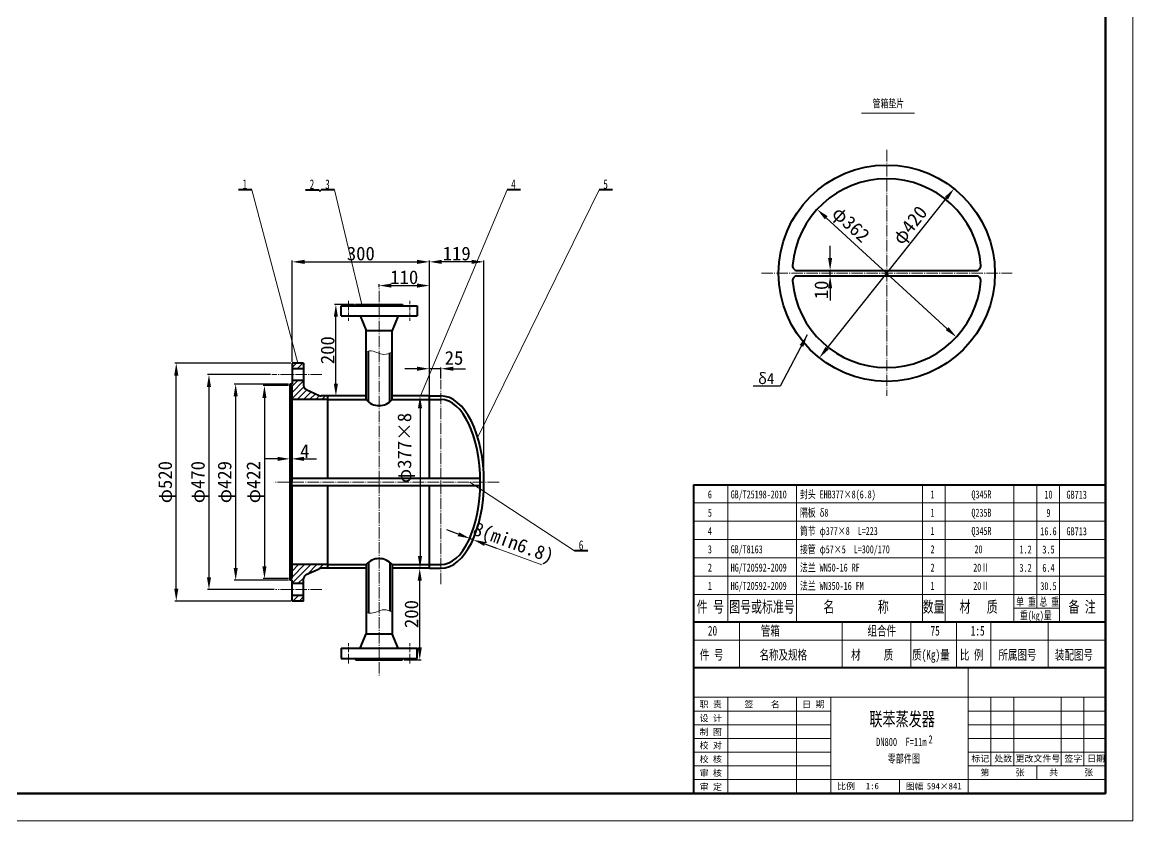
# Model space of a CAD drawing. Header units: millimetres. Extents: x 588 to 27563, y -8997 to 1800.
# Drawn here: x 23617 to 26044, y -8997 to -7250 of the extents above; entities that cross this region are included whole.
import ezdxf
from ezdxf.enums import TextEntityAlignment as Align

# ---------------------------------------------------------------- set-up
doc = ezdxf.new("R2010")
doc.units = ezdxf.units.MM
doc.header["$LTSCALE"] = 10
doc.header["$PDMODE"] = 1
doc.linetypes.add('ZXX-L', pattern=[3.28, 2.5, -0.3, 0.18, -0.3])
doc.linetypes.add('ZXX-S', pattern=[1.27, 0.75, -0.2, 0.12, -0.2])
doc.layers.get('Defpoints').update_dxf_attribs({"linetype": 'CONTINUOUS'})
for name, color, linetype, lineweight in [('A 粗实线', 1, 'CONTINUOUS', 40), ('B 细实线', 7, 'CONTINUOUS', 18), ('C 文 字', 2, 'CONTINUOUS', 20), ('D 短中心线', 3, 'ZXX-S', 18), ('E 长中心线', 3, 'ZXX-L', 18), ('J 标注尺寸', 2, 'CONTINUOUS', 18)]:
    doc.layers.add(name, color=color, linetype=linetype, lineweight=lineweight)
doc.styles.add('HZTXT', font='SIMFANG.TTF', dxfattribs={"width": 0.75})
doc.styles.get("Standard").update_dxf_attribs({"font": 'SIMFANG.TTF'})
doc.styles.add('标题中文', font='SIMFANG.TTF', dxfattribs={"width": 0.7})
doc.dimstyles.new('通用标注4.0', dxfattribs={"dimtxt": 30, "dimasz": 27, "dimexe": 3, "dimexo": 3, "dimgap": 3, "dimtad": 1, "dimdec": 0, "dimzin": 0, "dimdsep": 46, "dimtxsty": 'Standard', "dimcen": 3, "dimadec": 0, "dimazin": 0, "dimtfac": 0.375, "dimtdec": 0, "dimtmove": 2, "dimatfit": 3, "dimfxl": 0, "dimtzin": 0, "dimarcsym": 0})

# ---------------------------------------------------------------- blocks, each defined once
blk = doc.blocks.new('*D335')
at = {"layer": 'C 文 字', "color": 0, "lineweight": -2}
blk.add_line((25638.5, -7920.6), (25374.1, -7677.9), dxfattribs=at)
at = {"layer": 'C 文 字', "color": 0}
for points in [[(25377.1, -7674.6), (25371, -7681.2), (25354.2, -7659.6)], [(25641.5, -7917.3), (25635.4, -7923.9), (25658.4, -7938.8)]]:
    blk.add_solid(points, dxfattribs=at)
at = {"layer": 'Defpoints', "color": 0}
for p in [(25354.2, -7659.6), (25658.4, -7938.8)]:
    blk.add_point(p, dxfattribs=at)
at = {"layer": 'C 文 字', "color": 0, "insert": (25425.4, -7695.1), "char_height": 30, "attachment_point": 5, "rotation": 317.4522}
blk.add_mtext('φ362', dxfattribs=at)
blk = doc.blocks.new('*D336')
at = {"layer": 'C 文 字', "color": 0, "lineweight": -2}
blk.add_line((25375.8, -7963.2), (25636.7, -7635.3), dxfattribs=at)
at = {"layer": 'C 文 字', "color": 0}
for points in [[(25633.2, -7632.5), (25640.2, -7638.1), (25653.5, -7614.1)], [(25372.3, -7960.4), (25379.4, -7966), (25359, -7984.3)]]:
    blk.add_solid(points, dxfattribs=at)
at = {"layer": 'Defpoints', "color": 0}
for p in [(25653.5, -7614.1), (25359, -7984.3)]:
    blk.add_point(p, dxfattribs=at)
at = {"layer": 'C 文 字', "color": 0, "insert": (25559.8, -7696.4), "char_height": 30, "attachment_point": 5, "rotation": 51.4996}
blk.add_mtext('φ420', dxfattribs=at)
blk = doc.blocks.new('*D351')
at = {"layer": 'C 文 字', "color": 0, "lineweight": -2}
for p, q in [((24206.7, -7993.1), (24206.7, -7771.4)), ((24233.7, -7774.4), (24479.7, -7774.4)), ((24506.7, -8072.6), (24506.7, -7771.4))]:
    blk.add_line(p, q, dxfattribs=at)
at = {"layer": 'C 文 字', "color": 0}
for points in [[(24233.7, -7769.9), (24233.7, -7778.9), (24206.7, -7774.4)], [(24479.7, -7769.9), (24479.7, -7778.9), (24506.7, -7774.4)]]:
    blk.add_solid(points, dxfattribs=at)
at = {"layer": 'Defpoints', "color": 0}
for p in [(24506.7, -7774.4), (24206.7, -7996.1), (24506.7, -8075.6)]:
    blk.add_point(p, dxfattribs=at)
at = {"layer": 'C 文 字', "color": 0, "insert": (24356.7, -7756.4), "char_height": 30, "attachment_point": 5}
blk.add_mtext('300', dxfattribs=at)
blk = doc.blocks.new('*D352')
at = {"layer": 'C 文 字', "color": 0, "lineweight": -2}
for p, q in [((24506.7, -7994.2), (24506.7, -7771.4)), ((24598.9, -7774.4), (24533.7, -7774.4)), ((24625.9, -8253.1), (24625.9, -7771.4))]:
    blk.add_line(p, q, dxfattribs=at)
at = {"layer": 'C 文 字', "color": 0}
for points in [[(24533.7, -7769.9), (24533.7, -7778.9), (24506.7, -7774.4)], [(24598.9, -7769.9), (24598.9, -7778.9), (24625.9, -7774.4)]]:
    blk.add_solid(points, dxfattribs=at)
at = {"layer": 'Defpoints', "color": 0}
for p in [(24506.7, -7774.4), (24506.7, -7997.2), (24625.9, -8256.1)]:
    blk.add_point(p, dxfattribs=at)
at = {"layer": 'C 文 字', "color": 0, "insert": (24566.3, -7756.4), "char_height": 30, "attachment_point": 5}
blk.add_mtext('119', dxfattribs=at)
blk = doc.blocks.new('*D321')
at = {"layer": 'C 文 字', "color": 0, "lineweight": -2}
for p, q in [((24342.2, -7867.6), (24299.2, -7867.6)), ((24302.2, -8040.6), (24302.2, -7894.6)), ((24313.9, -8067.6), (24299.2, -8067.6))]:
    blk.add_line(p, q, dxfattribs=at)
at = {"layer": 'C 文 字', "color": 0}
for points in [[(24297.7, -7894.6), (24306.7, -7894.6), (24302.2, -7867.6)], [(24297.7, -8040.6), (24306.7, -8040.6), (24302.2, -8067.6)]]:
    blk.add_solid(points, dxfattribs=at)
at = {"layer": 'Defpoints', "color": 0}
for p in [(24302.2, -7867.6), (24345.2, -7867.6), (24316.9, -8067.6)]:
    blk.add_point(p, dxfattribs=at)
at = {"layer": 'C 文 字', "color": 0, "insert": (24284.2, -7967.6), "char_height": 30, "attachment_point": 5, "rotation": 90}
blk.add_mtext('200', dxfattribs=at)
blk = doc.blocks.new('*D353')
at = {"layer": 'C 文 字', "color": 0, "lineweight": -2}
for p, q in [((24396.7, -7830), (24396.7, -7823.3)), ((24423.7, -7826.3), (24479.7, -7826.3)), ((24506.7, -7854.7), (24506.7, -7823.3))]:
    blk.add_line(p, q, dxfattribs=at)
at = {"layer": 'C 文 字', "color": 0}
for points in [[(24423.7, -7821.8), (24423.7, -7830.8), (24396.7, -7826.3)], [(24479.7, -7821.8), (24479.7, -7830.8), (24506.7, -7826.3)]]:
    blk.add_solid(points, dxfattribs=at)
at = {"layer": 'Defpoints', "color": 0}
for p in [(24396.7, -7833), (24506.7, -7826.3), (24506.7, -7857.7)]:
    blk.add_point(p, dxfattribs=at)
at = {"layer": 'C 文 字', "color": 0, "insert": (24451.7, -7808.3), "char_height": 30, "attachment_point": 5}
blk.add_mtext('110', dxfattribs=at)
blk = doc.blocks.new('*D354')
at = {"layer": 'C 文 字', "color": 0, "lineweight": -2}
for p, q in [((24203.7, -7996.1), (23950.3, -7996.1)), ((23953.3, -8489.1), (23953.3, -8023.1)), ((24203.7, -8516.1), (23950.3, -8516.1))]:
    blk.add_line(p, q, dxfattribs=at)
at = {"layer": 'C 文 字', "color": 0}
for points in [[(23948.8, -8023.1), (23957.8, -8023.1), (23953.3, -7996.1)], [(23948.8, -8489.1), (23957.8, -8489.1), (23953.3, -8516.1)]]:
    blk.add_solid(points, dxfattribs=at)
at = {"layer": 'Defpoints', "color": 0}
for p in [(23953.3, -7996.1), (24206.7, -7996.1), (24206.7, -8516.1)]:
    blk.add_point(p, dxfattribs=at)
at = {"layer": 'C 文 字', "color": 0, "insert": (23933, -8256.1), "char_height": 30, "attachment_point": 5, "rotation": 90}
blk.add_mtext('φ520', dxfattribs=at)
blk = doc.blocks.new('*D355')
at = {"layer": 'C 文 字', "color": 0, "lineweight": -2}
for p, q in [((24159.2, -8021.1), (24021.8, -8021.1)), ((24024.8, -8048.1), (24024.8, -8464.1)), ((24167.5, -8491.1), (24021.8, -8491.1))]:
    blk.add_line(p, q, dxfattribs=at)
at = {"layer": 'C 文 字', "color": 0}
for points in [[(24020.3, -8048.1), (24029.3, -8048.1), (24024.8, -8021.1)], [(24020.3, -8464.1), (24029.3, -8464.1), (24024.8, -8491.1)]]:
    blk.add_solid(points, dxfattribs=at)
at = {"layer": 'Defpoints', "color": 0}
for p in [(24162.2, -8021.1), (24024.8, -8491.1), (24170.5, -8491.1)]:
    blk.add_point(p, dxfattribs=at)
at = {"layer": 'C 文 字', "color": 0, "insert": (24004.5, -8256.1), "char_height": 30, "attachment_point": 5, "rotation": 90}
blk.add_mtext('φ470', dxfattribs=at)
blk = doc.blocks.new('*D356')
at = {"layer": 'C 文 字', "color": 0, "lineweight": -2}
for p, q in [((24198.7, -8041.6), (24080.2, -8041.6)), ((24083.2, -8443.6), (24083.2, -8068.6)), ((24198.7, -8470.6), (24080.2, -8470.6))]:
    blk.add_line(p, q, dxfattribs=at)
at = {"layer": 'C 文 字', "color": 0}
for points in [[(24078.7, -8068.6), (24087.7, -8068.6), (24083.2, -8041.6)], [(24078.7, -8443.6), (24087.7, -8443.6), (24083.2, -8470.6)]]:
    blk.add_solid(points, dxfattribs=at)
at = {"layer": 'Defpoints', "color": 0}
for p in [(24083.2, -8041.6), (24201.7, -8041.6), (24201.7, -8470.6)]:
    blk.add_point(p, dxfattribs=at)
at = {"layer": 'C 文 字', "color": 0, "insert": (24062.9, -8256.1), "char_height": 30, "attachment_point": 5, "rotation": 90}
blk.add_mtext('φ429', dxfattribs=at)
blk = doc.blocks.new('*D357')
at = {"layer": 'C 文 字', "color": 0, "lineweight": -2}
for p, q in [((24198.7, -8045.1), (24143.1, -8045.1)), ((24146.1, -8072.1), (24146.1, -8440.1)), ((24198.7, -8467.1), (24143.1, -8467.1))]:
    blk.add_line(p, q, dxfattribs=at)
at = {"layer": 'C 文 字', "color": 0}
for points in [[(24141.6, -8072.1), (24150.6, -8072.1), (24146.1, -8045.1)], [(24141.6, -8440.1), (24150.6, -8440.1), (24146.1, -8467.1)]]:
    blk.add_solid(points, dxfattribs=at)
at = {"layer": 'Defpoints', "color": 0}
for p in [(24201.7, -8045.1), (24146.1, -8467.1), (24201.7, -8467.1)]:
    blk.add_point(p, dxfattribs=at)
at = {"layer": 'C 文 字', "color": 0, "insert": (24125.9, -8256.1), "char_height": 30, "attachment_point": 5, "rotation": 90}
blk.add_mtext('φ422', dxfattribs=at)
blk = doc.blocks.new('*D358')
at = {"layer": 'C 文 字', "color": 0, "lineweight": -2}
for p, q in [((24201.7, -8203.3), (24201.7, -8202.2)), ((24205.7, -8203.3), (24205.7, -8202.2)), ((24174.7, -8205.2), (24147.7, -8205.2)), ((24205.7, -8205.2), (24201.7, -8205.2)), ((24232.7, -8205.2), (24259.7, -8205.2))]:
    blk.add_line(p, q, dxfattribs=at)
at = {"layer": 'C 文 字', "color": 0}
for points in [[(24174.7, -8200.7), (24174.7, -8209.7), (24201.7, -8205.2)], [(24232.7, -8200.7), (24232.7, -8209.7), (24205.7, -8205.2)]]:
    blk.add_solid(points, dxfattribs=at)
at = {"layer": 'Defpoints', "color": 0}
for p in [(24201.7, -8205.2), (24201.7, -8206.3), (24205.7, -8206.3)]:
    blk.add_point(p, dxfattribs=at)
at = {"layer": 'C 文 字', "color": 0, "insert": (24234.2, -8188.4), "char_height": 30, "attachment_point": 5}
blk.add_mtext('4', dxfattribs=at)
blk = doc.blocks.new('*D359')
at = {"layer": 'C 文 字', "color": 0, "lineweight": -2}
for p, q in [((24479.7, -8008.1), (24452.7, -8008.1)), ((24506.7, -8017.6), (24506.7, -8005.1)), ((24531.7, -8008.1), (24506.7, -8008.1)), ((24531.7, -8029.6), (24531.7, -8005.1)), ((24558.7, -8008.1), (24585.7, -8008.1))]:
    blk.add_line(p, q, dxfattribs=at)
at = {"layer": 'C 文 字', "color": 0}
for points in [[(24479.7, -8003.6), (24479.7, -8012.6), (24506.7, -8008.1)], [(24558.7, -8003.6), (24558.7, -8012.6), (24531.7, -8008.1)]]:
    blk.add_solid(points, dxfattribs=at)
at = {"layer": 'Defpoints', "color": 0}
for p in [(24506.7, -8008.1), (24506.7, -8020.6), (24531.7, -8032.6)]:
    blk.add_point(p, dxfattribs=at)
at = {"layer": 'C 文 字', "color": 0, "insert": (24560.5, -7984.6), "char_height": 30, "attachment_point": 5}
blk.add_mtext('25', dxfattribs=at)
blk = doc.blocks.new('*D360')
at = {"layer": 'C 文 字', "color": 0, "lineweight": -2}
for p, q in [((24569.8, -8370), (24544.5, -8360.6)), ((24598.9, -8369.2), (24594.1, -8382.1)), ((24606.1, -8371.8), (24601.3, -8384.8)), ((24602.4, -8382), (24595.2, -8379.3)), ((24627.7, -8391.3), (24653, -8400.6))]:
    blk.add_line(p, q, dxfattribs=at)
at = {"layer": 'C 文 字', "color": 0}
for points in [[(24571.4, -8365.7), (24568.3, -8374.2), (24595.2, -8379.3)], [(24629.2, -8387.1), (24626.1, -8395.5), (24602.4, -8382)]]:
    blk.add_solid(points, dxfattribs=at)
at = {"layer": 'Defpoints', "color": 0}
for p in [(24600, -8366.3), (24607.1, -8369), (24595.2, -8379.3)]:
    blk.add_point(p, dxfattribs=at)
at = {"layer": 'C 文 字', "color": 0, "insert": (24689.4, -8391.7), "char_height": 30, "attachment_point": 5, "rotation": 339.7534}
blk.add_mtext('8(min6.8)', dxfattribs=at)
blk = doc.blocks.new('*D361')
at = {"layer": 'C 文 字', "color": 0, "lineweight": -2}
for p, q in [((24488, -8067.6), (24489.1, -8067.6)), ((24486.1, -8094.6), (24486.1, -8417.6)), ((24488, -8444.6), (24489.1, -8444.6))]:
    blk.add_line(p, q, dxfattribs=at)
at = {"layer": 'C 文 字', "color": 0}
for points in [[(24481.6, -8094.6), (24490.6, -8094.6), (24486.1, -8067.6)], [(24481.6, -8417.6), (24490.6, -8417.6), (24486.1, -8444.6)]]:
    blk.add_solid(points, dxfattribs=at)
at = {"layer": 'Defpoints', "color": 0}
for p in [(24485, -8067.6), (24485, -8444.6), (24486.1, -8444.6)]:
    blk.add_point(p, dxfattribs=at)
at = {"layer": 'C 文 字', "color": 0, "insert": (24456, -8181.3), "char_height": 30, "attachment_point": 5, "rotation": 90}
blk.add_mtext('φ377×8', dxfattribs=at)
blk = doc.blocks.new('*D362')
at = {"layer": 'C 文 字', "color": 0, "lineweight": -2}
for p, q in [((24468.9, -8444.6), (24488.5, -8444.6)), ((24485.5, -8617.6), (24485.5, -8471.6)), ((24451.2, -8644.6), (24488.5, -8644.6))]:
    blk.add_line(p, q, dxfattribs=at)
at = {"layer": 'C 文 字', "color": 0}
for points in [[(24481, -8471.6), (24490, -8471.6), (24485.5, -8444.6)], [(24481, -8617.6), (24490, -8617.6), (24485.5, -8644.6)]]:
    blk.add_solid(points, dxfattribs=at)
at = {"layer": 'Defpoints', "color": 0}
for p in [(24465.9, -8444.6), (24485.5, -8444.6), (24448.2, -8644.6)]:
    blk.add_point(p, dxfattribs=at)
at = {"layer": 'C 文 字', "color": 0, "insert": (24467.5, -8544.6), "char_height": 30, "attachment_point": 5, "rotation": 90}
blk.add_mtext('200', dxfattribs=at)
blk = doc.blocks.new('*D322')
at = {"layer": 'C 文 字', "color": 0, "lineweight": -2}
for p, q in [((25382.5, -7766.2), (25382.5, -7739.2)), ((25381.2, -7793.2), (25379.5, -7793.2)), ((25381.2, -7805.2), (25379.5, -7805.2)), ((25382.5, -7805.2), (25382.5, -7793.2)), ((25382.5, -7832.2), (25382.5, -7859.2))]:
    blk.add_line(p, q, dxfattribs=at)
at = {"layer": 'C 文 字', "color": 0}
for points in [[(25378, -7766.2), (25387, -7766.2), (25382.5, -7793.2)], [(25378, -7832.2), (25387, -7832.2), (25382.5, -7805.2)]]:
    blk.add_solid(points, dxfattribs=at)
at = {"layer": 'Defpoints', "color": 0}
for p in [(25382.5, -7793.2), (25384.2, -7793.2), (25384.2, -7805.2)]:
    blk.add_point(p, dxfattribs=at)
at = {"layer": 'C 文 字', "color": 0, "insert": (25363.5, -7835.8), "char_height": 30, "attachment_point": 5, "rotation": 90}
blk.add_mtext('10', dxfattribs=at)

msp = doc.modelspace()

# ---------------------------------------------------------------- hatches: boundary and pattern name
at = {"layer": 'C 文 字'}
h = msp.add_hatch(dxfattribs=at)
h.set_pattern_fill('ANSI31', color=256, scale=3, style=0)
h.set_pattern_definition([(45, (32193.968, 13169.059), (-6.735192, 6.735192), [])])
h.paths.add_polyline_path([(24231.68, -7996.06), (24206.68, -7996.06), (24206.68, -8008.06), (24231.68, -8008.06)])
h.paths.add_polyline_path([(24237.51, -8053.73, -0.2932563), (24231.68, -8044.64), (24231.68, -8034.06), (24206.68, -8034.06), (24206.68, -8041.56), (24201.68, -8041.56), (24201.68, -8045.06), (24205.68, -8045.06), (24205.68, -8075.56), (24283.68, -8075.56), (24283.68, -8067.56), (24269.86, -8067.56, -0.1078559), (24265.69, -8066.65)])
h.paths.add_polyline_path([(24265.69, -8445.46, -0.1078559), (24269.86, -8444.56), (24283.68, -8444.56), (24283.68, -8436.56), (24205.68, -8436.56), (24205.68, -8444.56), (24205.68, -8467.06), (24201.68, -8467.06), (24201.68, -8470.56), (24206.68, -8470.56), (24206.68, -8478.06), (24231.68, -8478.06), (24231.68, -8467.47, -0.2932563), (24237.51, -8458.38)])
h.paths.add_polyline_path([(24231.68, -8504.06), (24206.68, -8504.06), (24206.68, -8516.06), (24231.68, -8516.06)])

# ---------------------------------------------------------------- linework, layer by layer
at = {"layer": 'A 粗实线'}
for p, q in [((24118.22, -7617.24), (24089.04, -7617.24)), ((24235.66, -7617.24), (24264.84, -7617.24)), ((24298.97, -7617.24), (24269.79, -7617.24)), ((24705.5, -7617.24), (24676.32, -7617.24)), ((24906.87, -7617.24), (24877.69, -7617.24)), ((24313.68, -7892.56), (24313.68, -7870.56)), ((24313.68, -7870.56), (24479.68, -7870.56)), ((24345.18, -7870.56), (24345.18, -7867.56)), ((24345.18, -7867.56), (24448.18, -7867.56)), ((24448.18, -7867.56), (24448.18, -7870.56)), ((24479.68, -7870.56), (24479.68, -7892.56)), ((24313.68, -7892.56), (24479.68, -7892.56)), ((24355.19, -7892.56), (24368.18, -7924.56)), ((24438.16, -7892.56), (24425.18, -7924.56)), ((24368.18, -8075.56), (24368.18, -7924.56)), ((24368.18, -7924.56), (24425.18, -7924.56)), ((24425.18, -8075.56), (24425.18, -7924.56)), ((24373.18, -8079.15), (24373.18, -7970.53)), ((24420.18, -8079.15), (24420.18, -7973.54)), ((24231.68, -7996.06), (24206.68, -7996.06)), ((24206.68, -7996.06), (24206.68, -8041.56)), ((24231.68, -8008.06), (24206.68, -8008.06)), ((24231.68, -7996.06), (24231.68, -8044.64)), ((24231.68, -8034.06), (24206.68, -8034.06)), ((24206.68, -8041.56), (24201.68, -8041.56)), ((24201.68, -8041.56), (24201.68, -8470.56)), ((24201.68, -8045.06), (24205.68, -8045.06)), ((24205.68, -8045.06), (24205.68, -8248.06)), ((24237.51, -8053.73), (24265.69, -8066.65)), ((24205.68, -8067.56), (24205.68, -8256.06)), ((24283.68, -8075.56), (24205.68, -8075.56)), ((24283.68, -8067.56), (24269.86, -8067.56)), ((24283.68, -8067.56), (24283.68, -8248.06)), ((24368.18, -8067.56), (24283.68, -8067.56)), ((24283.68, -8075.56), (24368.18, -8075.56)), ((24506.68, -8067.56), (24425.18, -8067.56)), ((24425.18, -8075.56), (24506.68, -8075.56)), ((24506.68, -8248.06), (24506.68, -8067.56)), ((24506.68, -8067.56), (24531.68, -8067.56)), ((24506.68, -8075.56), (24531.68, -8075.56)), ((24617.84, -8248.06), (24205.68, -8248.06)), ((24205.68, -8444.56), (24205.68, -8256.06)), ((24205.68, -8264.06), (24205.68, -8467.06)), ((24617.84, -8264.06), (24205.68, -8264.06)), ((24283.68, -8264.06), (24283.68, -8444.56)), ((24506.68, -8444.56), (24506.68, -8264.06)), ((25084.12, -8261.71), (25984.12, -8261.71)), ((25084.12, -8261.71), (25084.12, -8561.71)), ((24853.28, -8406.57), (24824.09, -8406.57)), ((24283.68, -8436.56), (24205.68, -8436.56)), ((24237.51, -8458.38), (24265.69, -8445.46)), ((24283.68, -8444.56), (24269.86, -8444.56)), ((24283.68, -8436.56), (24368.18, -8436.56)), ((24368.18, -8444.56), (24283.68, -8444.56)), ((24368.18, -8436.56), (24368.18, -8587.56)), ((24373.18, -8432.96), (24373.18, -8541.58)), ((24420.18, -8432.96), (24420.18, -8538.57)), ((24425.18, -8436.56), (24506.68, -8436.56)), ((24425.18, -8436.56), (24425.18, -8587.56)), ((24506.68, -8444.56), (24425.18, -8444.56)), ((24506.68, -8436.56), (24531.68, -8436.56)), ((24506.68, -8444.56), (24531.68, -8444.56)), ((24201.68, -8467.06), (24205.68, -8467.06)), ((24206.68, -8470.56), (24201.68, -8470.56)), ((24206.68, -8516.06), (24206.68, -8470.56)), ((24231.68, -8516.06), (24231.68, -8467.47)), ((24231.68, -8478.06), (24206.68, -8478.06)), ((24231.68, -8504.06), (24206.68, -8504.06)), ((24231.68, -8516.06), (24206.68, -8516.06)), ((25084.12, -8561.71), (25984.12, -8561.71)), ((25084.12, -8561.71), (25084.12, -8661.71)), ((24355.19, -8619.56), (24368.18, -8587.56)), ((24368.18, -8587.56), (24425.18, -8587.56)), ((24438.16, -8619.56), (24425.18, -8587.56)), ((24313.68, -8619.56), (24313.68, -8641.56)), ((24313.68, -8619.56), (24479.68, -8619.56)), ((24313.68, -8641.56), (24479.68, -8641.56)), ((24345.18, -8641.56), (24345.18, -8644.56)), ((24448.18, -8644.56), (24448.18, -8641.56)), ((24479.68, -8641.56), (24479.68, -8619.56)), ((24345.18, -8644.56), (24448.18, -8644.56)), ((25084.12, -8661.71), (25984.12, -8661.71))]:
    msp.add_line(p, q, dxfattribs=at)
at = {"layer": 'A 粗实线', "color": 1, "linetype": 'ByBlock'}
for p, q in [((25310.46, -7793.23), (25702.08, -7793.23)), ((25310.46, -7805.23), (25702.08, -7805.23))]:
    msp.add_line(p, q, dxfattribs=at)
at = {"layer": 'A 粗实线', "color": 1}
msp.add_line((25084.12, -8661.71), (25084.12, -8936.71), dxfattribs=at)
at = {"layer": 'A 粗实线', "color": 5, "lineweight": 120}
msp.add_lwpolyline([(21148.12, -8936.71), (25984.12, -8936.71), (25984.12, -5492.71), (21148.12, -5492.71)], close=True, dxfattribs=at)
at = {"layer": 'A 粗实线', "color": 1, "linetype": 'ByBlock'}
msp.add_circle((25506.27, -7799.23), 236.5, dxfattribs=at)
at = {"layer": 'A 粗实线'}
for centre, radius, start, end in [((25506.27, -7799.23), 206.46, 4.67139, 175.32861), ((25310.46, -7783.23), 10, 175.32861, 270), ((25702.08, -7783.23), 10, 270, 4.67139), ((25310.46, -7815.23), 10, 90, 184.67139), ((25506.27, -7799.23), 206.46, 184.67139, 355.32861), ((25702.08, -7815.23), 10, 355.32861, 90), ((24241.68, -8044.64), 10, 180, 245.37644), ((24269.86, -8057.56), 10, 245.37644, 270), ((24396.68, -8051.66), 37.19, 219.97284, 320.02716), ((24396.68, -8460.45), 37.19, 39.97284, 140.02716), ((24269.86, -8454.56), 10, 90, 114.62356), ((24241.68, -8467.47), 10, 114.62356, 180)]:
    msp.add_arc(centre, radius, start, end, dxfattribs=at)
for major_axis, ratio in [((0, 188.5), 0.5), ((0, 180.5), 0.4778393)]:
    msp.add_ellipse((24531.68, -8256.06), major_axis=major_axis, ratio=ratio, start_param=3.1415927, end_param=6.2831853, dxfattribs=at)
at = {"layer": 'B 细实线'}
for p, q in [((24219.18, -7996.06), (24118.22, -7617.24)), ((24358.85, -7867.56), (24298.97, -7617.24)), ((24486.99, -8067.56), (24676.32, -7617.24)), ((24612.16, -8157.95), (24877.69, -7617.24)), ((25159.12, -8561.71), (25159.12, -8261.71)), ((25309.12, -8561.71), (25309.12, -8261.71)), ((25584.12, -8561.71), (25584.12, -8261.71)), ((25634.12, -8561.71), (25634.12, -8261.71)), ((25784.12, -8561.71), (25784.12, -8261.71)), ((25834.12, -8531.71), (25834.12, -8261.71)), ((25884.12, -8561.71), (25884.12, -8261.71)), ((25084.12, -8301.71), (25984.12, -8301.71)), ((25084.12, -8341.71), (25984.12, -8341.71)), ((25084.12, -8381.71), (25984.12, -8381.71)), ((25084.12, -8421.71), (25984.12, -8421.71)), ((25084.12, -8461.71), (25984.12, -8461.71)), ((25084.12, -8501.71), (25984.12, -8501.71)), ((25784.12, -8531.71), (25884.12, -8531.71)), ((25184.12, -8561.71), (25184.12, -8661.71)), ((25409.12, -8561.71), (25409.12, -8661.71)), ((25559.12, -8561.71), (25559.12, -8661.71)), ((25659.12, -8561.71), (25659.12, -8661.71)), ((25734.12, -8561.71), (25734.12, -8661.71)), ((25859.12, -8561.71), (25859.12, -8661.71)), ((25084.12, -8601.71), (25984.12, -8601.71)), ((25684.12, -8661.71), (25684.12, -8936.71)), ((25084.12, -8726.71), (25984.12, -8726.71)), ((25159.12, -8726.71), (25159.12, -8936.71)), ((25309.12, -8726.71), (25309.12, -8936.71)), ((25384.12, -8726.71), (25384.12, -8936.71)), ((25734.12, -8726.71), (25734.12, -8876.71)), ((25784.12, -8726.71), (25784.12, -8876.71)), ((25887.35, -8726.71), (25887.35, -8876.71)), ((25937.35, -8726.71), (25937.35, -8876.71)), ((25084.12, -8756.71), (25384.12, -8756.71)), ((25684.12, -8756.71), (25984.12, -8756.71)), ((25084.12, -8786.71), (25384.12, -8786.71)), ((25684.12, -8786.71), (25984.12, -8786.71)), ((25084.12, -8816.71), (25384.12, -8816.71)), ((25684.12, -8816.71), (25984.12, -8816.71)), ((25084.12, -8846.71), (25384.12, -8846.71)), ((25684.12, -8846.71), (25984.12, -8846.71)), ((25084.12, -8876.71), (25384.12, -8876.71)), ((25684.12, -8876.71), (25984.12, -8876.71)), ((25834.12, -8906.71), (25834.12, -8876.71)), ((25084.12, -8906.71), (25984.12, -8906.71)), ((25534.12, -8906.71), (25534.12, -8936.71))]:
    msp.add_line(p, q, dxfattribs=at)
msp.add_lwpolyline([(20998.12, -8996.71), (26044.12, -8996.71), (26044.12, -5432.71), (20998.12, -5432.71)], close=True, dxfattribs=at)
for points in [[(24368.18, -7971.56), (24375.66, -7969.31), (24407.28, -7976.88), (24425.18, -7971.56)], [(24368.18, -8540.56), (24375.66, -8542.8), (24407.28, -8535.23), (24425.18, -8540.56)]]:
    msp.add_spline(points, degree=3, dxfattribs=at)
at = {"layer": 'C 文 字'}
for p, q in [((25451.05, -7449.43), (25566.73, -7449.43)), ((24264.84, -7617.24), (24267.31, -7620.7)), ((24269.79, -7617.24), (24267.31, -7620.7)), ((24595.27, -8256.06), (24824.09, -8406.57)), ((24635.38, -8394.13), (24752.24, -8437.24))]:
    msp.add_line(p, q, dxfattribs=at)
at = {"layer": 'D 短中心线'}
for p, q in [((24329.43, -7859.56), (24329.43, -7903.56)), ((24463.93, -7859.56), (24463.93, -7903.56)), ((24329.43, -8652.56), (24329.43, -8608.56)), ((24463.93, -8652.56), (24463.93, -8608.56))]:
    msp.add_line(p, q, dxfattribs=at)
at = {"layer": 'E 长中心线'}
for p, q in [((25506.27, -7529.62), (25506.27, -8067.74)), ((25232.24, -7799.23), (25780.29, -7799.23)), ((24396.68, -8256.06), (24396.68, -7833.01)), ((24271.68, -8021.06), (24162.25, -8021.06)), ((24531.68, -8479.51), (24531.68, -8032.6)), ((24658.92, -8256.06), (24166.66, -8256.06)), ((24396.68, -8256.06), (24396.68, -8679.1)), ((24271.68, -8491.06), (24170.52, -8491.06))]:
    msp.add_line(p, q, dxfattribs=at)

# ---------------------------------------------------------------- texts
at = {"layer": 'C 文 字', "style": 'HZTXT', "width": 0.75}
for s, p in [('10', (25859.79, -8283.54)), ('GB713', (25921.5, -8283.54)), ('9', (25859.79, -8323.54)), ('16.6', (25859.79, -8363.54)), ('GB713', (25921.5, -8363.54)), ('1.2', (25809.79, -8403.54)), ('3.5', (25859.79, -8403.54)), ('3.2', (25809.79, -8443.54)), ('6.4', (25859.79, -8443.54)), ('30.5', (25859.79, -8483.54))]:
    msp.add_text(s, height=17.5, dxfattribs=at).set_placement(p, align=Align.MIDDLE)
at = {"layer": 'C 文 字', "style": '标题中文', "oblique": 0.5}
msp.add_text('职 责', height=14, rotation=0.09587, dxfattribs=at).set_placement((25121.55, -8741.99), align=Align.MIDDLE_CENTER)
for s, p in [('签    名', (25233.83, -8741.46)), ('日 期', (25345.78, -8741.76)), ('设 计', (25121.55, -8771.99)), ('制 图', (25121.55, -8801.99)), ('校 对', (25121.55, -8831.46)), ('校 核', (25121.55, -8861.46)), ('标记', (25710.76, -8860.13)), ('处数', (25760.76, -8860.13)), ('更改文件号', (25836.57, -8860.13)), ('签字', (25913.99, -8860.13)), ('日期', (25963.99, -8860.13)), ('审 核', (25121.55, -8891.99)), ('第      张', (25759.28, -8890.61)), ('共      张', (25909.28, -8890.61)), ('审 定', (25121.55, -8921.99)), ('比例', (25417.44, -8920.7)), ('1:6', (25474.85, -8920.7)), ('图幅', (25567.44, -8921.15)), ('594×841', (25631.89, -8921.15))]:
    msp.add_text(s, height=14, rotation=0.09587, dxfattribs=at).set_placement(p, align=Align.MIDDLE)
at = {"layer": 'C 文 字', "insert": (25260.65, -8042.1), "char_height": 24, "attachment_point": 9}
msp.add_mtext('δ4', dxfattribs=at)
at = {"layer": 'J 标注尺寸', "style": '标题中文', "width": 0.7}
for s, height, p in [('管箱垫片', 17.5, (25475.61, -7437)), ('4', 21, (24685.4, -7615.01)), ('5', 21, (24886.77, -7615.01)), ('6', 17.5, (25115.4, -8291.71)), ('GB/T25198-2010', 17.5, (25165.13, -8291.71)), ('封头 EHB377×8(6.8)', 17.5, (25316.62, -8291.71)), ('1', 17.5, (25602.02, -8291.71)), ('Q345R', 17.5, (25691.48, -8291.71)), ('5', 17.5, (25115.4, -8331.71)), ('隔板 δ8', 17.5, (25316.62, -8331.71)), ('1', 17.5, (25602.02, -8331.71)), ('Q235B', 17.5, (25691.48, -8331.71)), ('4', 17.5, (25115.4, -8371.71)), ('筒节 φ377×8  L=223', 17.5, (25316.62, -8371.71)), ('1', 17.5, (25602.02, -8371.71)), ('Q345R', 17.5, (25691.48, -8371.71)), ('6', 21, (24833.17, -8404.34)), ('3', 17.5, (25115.4, -8411.71)), ('GB/T8163', 17.5, (25165.13, -8411.71)), ('接管 φ57×5  L=300/170', 17.5, (25316.62, -8411.71)), ('2', 17.5, (25602.02, -8411.71)), ('20', 17.5, (25698.1, -8411.71)), ('2', 17.5, (25115.4, -8451.71)), ('HG/T20592-2009', 17.5, (25165.13, -8451.71)), ('法兰 WN50-16 RF', 17.5, (25316.62, -8451.71)), ('2', 17.5, (25602.02, -8451.71)), ('20Ⅱ', 17.5, (25695.38, -8451.71)), ('法兰 WN350-16 FM', 17.5, (25316.62, -8491.71)), ('1', 17.5, (25115.4, -8491.71)), ('HG/T20592-2009', 17.5, (25165.13, -8491.71)), ('1', 17.5, (25602.02, -8491.71)), ('20Ⅱ', 17.5, (25695.38, -8491.71)), ('件 号', 24.99, (25090.97, -8541.27)), ('图号或标准号', 24.99, (25162.03, -8541.27)), ('名        称', 24.99, (25367.87, -8541.27)), ('数量', 24.99, (25584.91, -8541.27)), ('材   质', 24.99, (25665.4, -8541.27)), ('单 重', 17.5, (25789.07, -8526.47)), ('总 重', 17.5, (25839.95, -8526.47)), ('备 注', 24.99, (25903.65, -8541.27)), ('重(kg)量', 17.5, (25797.37, -8556.47)), ('管箱', 21.241, (25231.08, -8591.71)), ('组合件', 21.241, (25464.17, -8591.71)), ('20', 21.241, (25115.4, -8591.71)), ('75', 21.241, (25602.02, -8591.71)), ('1:5', 21.241, (25689.88, -8591.71)), ('件 号', 21.241, (25097.67, -8644.34)), ('名称及规格', 21.241, (25228.08, -8644.34)), ('材     质', 21.241, (25428.35, -8644.34)), ('质(Kg)量', 21.241, (25561.8, -8644.34)), ('比 例', 21.241, (25666.14, -8644.34)), ('所属图号', 21.241, (25750.41, -8644.34)), ('装配图号', 21.241, (25873.86, -8644.34)), ('联苯蒸发器', 29.988, (25468.31, -8789.27)), ('零部件图', 17.993, (25508.33, -8869.86))]:
    msp.add_text(s, height=height, dxfattribs=at).set_placement(p)
at = {"layer": 'J 标注尺寸', "width": 0.7}
for s, p in [('1', (24098.12, -7615.01)), ('2', (24245.01, -7615.01)), ('3', (24278.87, -7615.01))]:
    msp.add_text(s, height=20.8, dxfattribs=at).set_placement(p)
at = {"layer": 'J 标注尺寸', "char_height": 17.9928, "attachment_point": 1}
for s, insert, style in [('\\fFangSong_GB2312|b0|i0|p34;2', (25597.65, -8809.65), '标题中文'), ('DN800  F=11m', (25483.07, -8815.2), 'HZTXT')]:
    msp.add_mtext(s, dxfattribs=dict(at, insert=insert, style=style))

# ---------------------------------------------------------------- dimensions: what is measured, and where the dimension line sits
at = {"layer": 'C 文 字'}
for p1, p2, text, picture, middle in [((25359.04, -7984.32), (25653.49, -7614.15), 'φ420', '*D336', (25559.76, -7696.38)), ((25658.37, -7938.84), (25354.16, -7659.62), 'φ362', '*D335', (25425.43, -7695.09))]:
    dim = msp.add_diameter_dim_2p(p1=p1, p2=p2, text=text, dimstyle='通用标注4.0', dxfattribs=at)
    dim.commit()
    dim.dimension.update_dxf_attribs({"geometry": picture, "text_midpoint": middle, "dimtype": 163})
for base, p1, p2, picture, middle in [((24506.68, -7774.38), (24206.68, -7996.06), (24506.68, -8075.56), '*D351', (24356.68, -7756.38)), ((24506.68, -7774.38), (24625.93, -8256.06), (24506.68, -7997.21), '*D352', (24566.3, -7756.38)), ((24506.68, -7826.26), (24396.68, -7833.01), (24506.68, -7857.75), '*D353', (24451.68, -7808.26))]:
    dim = msp.add_linear_dim(base=base, p1=p1, p2=p2, dimstyle='通用标注4.0', dxfattribs=at)
    dim.commit()
    dim.dimension.update_dxf_attribs({"geometry": picture, "text_midpoint": middle})
for base, p1, p2, angle, text, picture, middle, dimtype in [((25382.49, -7793.23), (25384.23, -7805.23), (25384.23, -7793.23), 90, '10', '*D322', (25363.46, -7835.81), 160), ((24486.08, -8444.56), (24484.97, -8067.56), (24484.97, -8444.56), 90, 'φ<>×8', '*D361', (24455.98, -8181.3), 160), ((24595.17, -8379.3), (24607.13, -8369), (24599.95, -8366.35), 159.75338, '<>(min6.8)', '*D360', (24689.41, -8391.73), 161)]:
    dim = msp.add_linear_dim(base=base, p1=p1, p2=p2, angle=angle, text=text, dimstyle='通用标注4.0', dxfattribs=at)
    dim.commit()
    dim.dimension.update_dxf_attribs({"geometry": picture, "text_midpoint": middle, "dimtype": dimtype})
for base, p1, p2, picture, middle in [((24302.15, -7867.56), (24316.95, -8067.56), (24345.18, -7867.56), '*D321', (24284.15, -7967.56)), ((24485.46, -8444.56), (24448.18, -8644.56), (24465.93, -8444.56), '*D362', (24467.46, -8544.56))]:
    dim = msp.add_linear_dim(base=base, p1=p1, p2=p2, angle=90, dimstyle='通用标注4.0', dxfattribs=at)
    dim.commit()
    dim.dimension.update_dxf_attribs({"geometry": picture, "text_midpoint": middle})
for base, p1, p2, picture, middle in [((24506.68, -8008.11), (24531.68, -8032.6), (24506.68, -8020.62), '*D359', (24560.46, -7984.57)), ((24201.68, -8205.16), (24205.68, -8206.29), (24201.68, -8206.29), '*D358', (24234.18, -8188.35))]:
    dim = msp.add_linear_dim(base=base, p1=p1, p2=p2, dimstyle='通用标注4.0', dxfattribs=at)
    dim.commit()
    dim.dimension.update_dxf_attribs({"geometry": picture, "text_midpoint": middle, "dimtype": 160})
for base, p1, p2, picture, middle in [((23953.28, -7996.06), (24206.68, -8516.06), (24206.68, -7996.06), '*D354', (23933.01, -8256.06)), ((24024.82, -8491.06), (24162.25, -8021.06), (24170.52, -8491.06), '*D355', (24004.55, -8256.06)), ((24083.2, -8041.56), (24201.68, -8470.56), (24201.68, -8041.56), '*D356', (24062.93, -8256.06)), ((24146.13, -8467.06), (24201.68, -8045.06), (24201.68, -8467.06), '*D357', (24125.86, -8256.06))]:
    dim = msp.add_linear_dim(base=base, p1=p1, p2=p2, angle=90, text='φ<>', dimstyle='通用标注4.0', dxfattribs=at)
    dim.commit()
    dim.dimension.update_dxf_attribs({"geometry": picture, "text_midpoint": middle})

# ---------------------------------------------------------------- leaders
msp.add_leader([(25332.56, -7934.34), (25273.44, -8046.49), (25214.43, -8046.49)], dimstyle='通用标注4.0', override={"dimgap": 1, "dimtad": 0}, dxfattribs=at)

doc.saveas('drawing.dxf')
